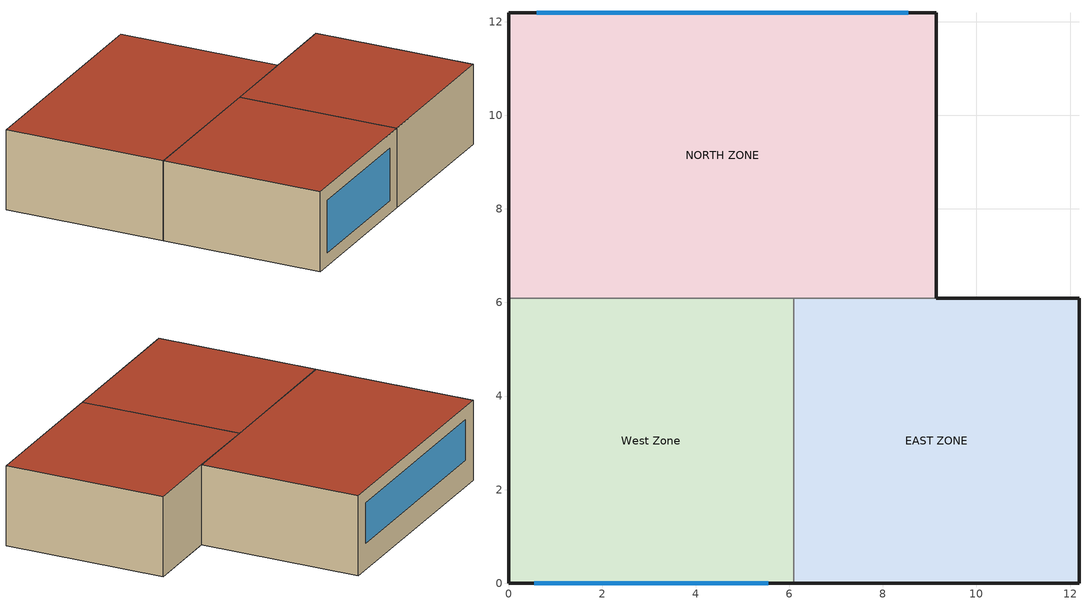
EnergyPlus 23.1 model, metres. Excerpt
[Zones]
West Zone
 floor adiabatic (FLOOR SLAB 8 IN): 0,0 0,6.1 6.1,6.1 6.1,0 z0
 wall outside (EXTWALL80): 0,6.1 0,0 6.1,0 z0:3.05
 wall to NORTH ZONE (PARTITION06): 6.1,6.1 0,6.1 z0:3.05
 wall to EAST ZONE (PARTITION06): 6.1,0 6.1,6.1 z0:3.05
 window (Regular Double Pane): 0.55,0 5.55,0 z0.5:2.5
 roof outside (ROOF34): 0,6.1 0,0 6.1,0 6.1,6.1 z3.05
EAST ZONE
 floor adiabatic (FLOOR SLAB 8 IN): 6.1,0 6.1,6.1 12.19,6.1 12.19,0 z0
 wall outside (EXTWALL80): 6.1,0 12.19,0 12.19,6.1 9.14,6.1 z0:3.05
 wall to NORTH ZONE (PARTITION06): 9.14,6.1 6.1,6.1 z0:3.05
 roof outside (ROOF34): 6.1,6.1 6.1,0 12.19,0 12.19,6.1 z3.05
NORTH ZONE
 floor adiabatic (FLOOR SLAB 8 IN): 0,6.1 0,12.19 9.14,12.19 9.14,6.1 z0
 wall outside (EXTWALL80): 9.14,6.1 9.14,12.19 0,12.19 0,6.1 z0:3.05
 window (Regular Double Pane): 8.54,12.19 0.6,12.19 z1:2.55
 roof outside (ROOF34): 0,12.19 0,6.1 9.14,6.1 9.14,12.19 z3.05
[Building]
NONE: North Axis {deg}=0; Terrain=Suburbs; Loads Convergence Tolerance Value {W}=0.04; Temperature Convergence Tolerance Value {deltaC}=0.4; Solar Distribution=FullInteriorAndExteriorWithReflections; Maximum Number of Warmup Days=25; Minimum Number of Warmup Days=6
[Site:Location]
CHICAGO_IL_USA TMY2-94846: Latitude {deg}=41.78; Longitude {deg}=-87.75; Time Zone {hr}=-6; Elevation {m}=190
[SizingPeriod:DesignDay] Day of Month=21; Humidity Condition Type=Wetbulb; Barometric Pressure {Pa}=99063; Rain Indicator=No; Snow Indicator=No; Daylight Saving Time Indicator=No; Solar Model Indicator=ASHRAEClearSky; Sky Clearness=1
Name | Month | Day Type | Maximum Dry-Bulb Temperature {C} | Daily Dry-Bulb Temperature Range {deltaC} | Wetbulb or DewPoint at Maximum Dry-Bulb {C} | Wind Speed {m/s} | Wind Direction {deg}
CHICAGO_IL_USA Annual Heating 99% Design Conditions DB | 1 | WinterDesignDay | -17.3 | 0 | -17.3 | 4.9 | 270
CHICAGO_IL_USA Annual Cooling 1% Design Conditions DB/MCWB | 7 | SummerDesignDay | 31.5 | 10.7 | 23 | 5.3 | 230
[Site:GroundTemperature:BuildingSurface]
20.03, 20.03, 20.13, 20.3, 20.43, 20.52, 20.62, 20.77, 20.78, 20.55, 20.44, 20.2
[Material] Thermal Absorptance=0.9
Name | Roughness | Thickness {m} | Conductivity {W/m-K} | Density {kg/m3} | Specific Heat {J/kg-K} | Solar Absorptance | Visible Absorptance
A1 - 1 IN STUCCO | Smooth | 0.0253898 | 0.691831 | 1858.142 | 836.8 | 0.92 | 0.92
C4 - 4 IN COMMON BRICK | Rough | 0.101498 | 0.726422 | 1922.216 | 836.8 | 0.76 | 0.76
E1 - 3 / 4 IN PLASTER OR GYP BOARD | Smooth | 0.01905 | 0.726422 | 1601.846 | 836.8 | 0.92 | 0.92
C6 - 8 IN CLAY TILE | Smooth | 0.203302 | 0.570761 | 1121.292 | 836.8 | 0.82 | 0.82
C10 - 8 IN HW CONCRETE | MediumRough | 0.203302 | 1.729577 | 2242.585 | 836.8 | 0.65 | 0.65
E2 - 1 / 2 IN SLAG OR STONE | Rough | 0.0127102 | 1.435549 | 881.0155 | 1673.6 | 0.55 | 0.55
E3 - 3 / 8 IN FELT AND MEMBRANE | Rough | 0.00954024 | 0.190253 | 1121.292 | 1673.6 | 0.75 | 0.75
B5 - 1 IN DENSE INSULATION | VeryRough | 0.0253898 | 0.0432394 | 91.30524 | 836.8 | 0.5 | 0.5
C12 - 2 IN HW CONCRETE | MediumRough | 0.0509016 | 1.729577 | 2242.585 | 836.8 | 0.65 | 0.01
[WindowMaterial:Glazing] Optical Data Type=SpectralAverage; Thickness {m}=0.006; Infrared Transmittance at Normal Incidence=0; Front Side Infrared Hemispherical Emissivity=0.84; Back Side Infrared Hemispherical Emissivity=0.84; Conductivity {W/m-K}=0.9
Name | Solar Transmittance at Normal Incidence | Front Side Solar Reflectance at Normal Incidence | Back Side Solar Reflectance at Normal Incidence | Visible Transmittance at Normal Incidence | Front Side Visible Reflectance at Normal Incidence | Back Side Visible Reflectance at Normal Incidence
Clear Glass | 0.8 | 0.06 | 0.06 | 0.82 | 0.06 | 0.06
Reflective Glass | 0.5 | 0.3 | 0.3 | 0.52 | 0.28 | 0.28
[WindowMaterial:Gas]
WinAirGap: Gas Type=AIR; Thickness {m}=0.013
[Construction]
EXTWALL80: A1 - 1 IN STUCCO, C4 - 4 IN COMMON BRICK, E1 - 3 / 4 IN PLASTER OR GYP BOARD
PARTITION06: E1 - 3 / 4 IN PLASTER OR GYP BOARD, C6 - 8 IN CLAY TILE, E1 - 3 / 4 IN PLASTER OR GYP BOARD
FLOOR SLAB 8 IN: C10 - 8 IN HW CONCRETE
ROOF34: E2 - 1 / 2 IN SLAG OR STONE, E3 - 3 / 8 IN FELT AND MEMBRANE, B5 - 1 IN DENSE INSULATION, C12 - 2 IN HW CONCRETE
Regular Double Pane: Clear Glass, WinAirGap, Clear Glass
Reflective Double Pane: Reflective Glass, WinAirGap, Reflective Glass
[Zone] Type=1; Multiplier=1; Ceiling Height {m}=autocalculate; Volume {m3}=autocalculate
West Zone; EAST ZONE; NORTH ZONE
[People] Number of People Schedule=Office Occupancy; Number of People Calculation Method=people; Fraction Radiant=0.3; Activity Level Schedule=Activity Sch; Carbon Dioxide Generation Rate {m3/s-W}=3.82E-8; Mean Radiant Temperature Calculation Type=zoneaveraged; Work Efficiency Schedule=Work Eff Sch; Clothing Insulation Calculation Method=ClothingInsulationSchedule; Clothing Insulation Schedule=Clothing Sch; Air Velocity Schedule=Air Velo Sch; Thermal Comfort Model 1 Type=FANGER
Name | Zone or ZoneList or Space or SpaceList | Number of People
West Zone | West Zone | 3
EAST ZONE | EAST ZONE | 3
NORTH ZONE | NORTH ZONE | 4
[Lights] Schedule=Office Lighting; Design Level Calculation Method=LightingLevel; Return Air Fraction=0; Fraction Radiant=0.2; Fraction Visible=0.2; Fraction Replaceable=0
Name | Zone or ZoneList or Space or SpaceList | Lighting Level {W}
West Zone Lights 1 | West Zone | 1464.375
EAST ZONE Lights 1 | EAST ZONE | 1464.375
NORTH ZONE Lights 1 | NORTH ZONE | 878.6252
[ElectricEquipment] Schedule=Intermittent; Design Level Calculation Method=EquipmentLevel; Fraction Latent=0; Fraction Radiant=0.3; Fraction Lost=0
Name | Zone or ZoneList or Space or SpaceList | Design Level {W}
West Zone ElecEq 1 | West Zone | 2928.751
EAST ZONE ElecEq 1 | EAST ZONE | 1464.375
NORTH ZONE ElecEq 1 | NORTH ZONE | 2928.751
[ShadingProperty:Reflectance]
Shading Surface=REFLECTIVE FACADE TO NORTH; Diffuse Solar Reflectance of Unglazed Part of Shading Surface=0.3; Diffuse Visible Reflectance of Unglazed Part of Shading Surface=0.3; Fraction of Shading Surface That Is Glazed=0.8; Glazing Construction=Reflective Double Pane
[ZoneControl:Thermostat] Control Type Schedule=Zone Control Type Sched; Control 1=Heating Setpoint with SB; Control 2=Cooling Setpoint with SB
Name | Zone or ZoneList
Zone 1 Thermostat | West Zone
Zone 2 Thermostat | EAST ZONE
Zone 3 Thermostat | NORTH ZONE
[ThermostatSetpoint:SingleHeating]
Heating Setpoint with SB: Setpoint Temperature Schedule=Heating Setpoints
[ThermostatSetpoint:SingleCooling]
Cooling Setpoint with SB: Setpoint Temperature Schedule=Cooling Setpoints
[Zone equipment]
West Zone: Zone1Air
EAST ZONE: Zone2Air
NORTH ZONE: Zone3Air
[ZoneHVAC:IdealLoadsAirSystem] Maximum Heating Supply Air Temperature {C}=50; Minimum Cooling Supply Air Temperature {C}=13; Maximum Heating Supply Air Humidity Ratio {kgWater/kgDryAir}=0.015; Minimum Cooling Supply Air Humidity Ratio {kgWater/kgDryAir}=0.009; Heating Limit=NoLimit; Maximum Heating Air Flow Rate {m3/s}=autosize; Cooling Limit=NoLimit; Maximum Cooling Air Flow Rate {m3/s}=autosize; Dehumidification Control Type=ConstantSupplyHumidityRatio; Humidification Control Type=ConstantSupplyHumidityRatio
Zone1Air; Zone2Air; Zone3Air
[Schedule:Compact]
Activity Sch: Through: 12/31, For: Alldays, Until: 24:00, 131.8
Work Eff Sch: Through: 12/31, For: Alldays, Until: 24:00, 0
Clothing Sch: Through: 12/31, For: Alldays, Until: 24:00, 1
Air Velo Sch: Through: 12/31, For: Alldays, Until: 24:00, 0.137
Office Occupancy: Through: 12/31, For: Weekdays SummerDesignDay WinterDesignDay, Until: 6:00, 0, Until: 7:00, 0.1, Until: 8:00, 0.5, Until: 12:00, 1, Until: 13:00, 0.5, Until: 16:00, 1, Until: 17:00, 0.5, Until: 18:00, 0.1, Until: 24:00, 0, For: Weekends Holidays CustomDay1 CustomDay2, Until: 24:00, 0
Intermittent: Through: 12/31, For: Weekdays SummerDesignDay WinterDesignDay, Until: 8:00, 0, Until: 18:00, 1, Until: 24:00, 0, For: Weekends Holidays CustomDay1 CustomDay2, Until: 24:00, 0
Office Lighting: Through: 12/31, For: Weekdays SummerDesignDay WinterDesignDay, Until: 6:00, 0.05, Until: 7:00, 0.2, Until: 17:00, 1, Until: 18:00, 0.5, Until: 24:00, 0.05, For: Weekends Holidays CustomDay1 CustomDay2, Until: 24:00, 0.05
HEATING SETPOINTS: Through: 12/31, For: Alldays, Until: 7:00, 15, Until: 17:00, 20, Until: 24:00, 15
COOLING SETPOINTS: Through: 12/31, For: Alldays, Until: 7:00, 30, Until: 20:00, 23, Until: 24:00, 30
ZONE CONTROL TYPE SCHED: Through: 3/31, For: Alldays, Until: 24:00, 1, Through: 9/30, For: Alldays, Until: 24:00, 2, Through: 12/31, For: Alldays, Until: 24:00, 1
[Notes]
ReflectiveAdjacentBuilding.idf
Basic file description:  1 story building divided into 3 interior conditioned zones. Roof with no plenum.
No ground contact with floor.
Highlights:              reflection from adjacent building
Simulation Location/Run: CHICAGO_IL_USA TMY2-94846, 2 design days
Run Control executes 2 design days
Location:                Chicago, IL
Design Days:             CHICAGO_IL_USA Annual Heating 99% Design Conditions DB, MaxDB= -17.3°C
CHICAGO_IL_USA Annual Cooling 1% Design Conditions, MaxDB=  31.5°C MCWB=  23.0°C
Run Period (Weather File): none
Run Control:             No zone or system sizing, design day simulation.
Building: Single floor rectangular L-shaped building 40 ft south wall, 40 ft west wall, zone height 10 feet.
There is a window in West Zone's south wall and a window in North zone north wall. The walls
are 1 in stucco over 4 in common brick
and gypboard. The roof is a built up roof with 1/2 in stone over 3/8 in felt over 1 in dense insulation
supported by 2 in heavy weight concrete. The windows are clear double pane.
The building is oriented due north.
Floor Area:        130.1 m2 (1403 ft2)
Number of Stories: 1
Zone Description Details:
|       West         |         East           |    window = *
Internal gains description:     ZONE West      - lighting is 0 watts, equip is 2928.751 watts, 3 occupants
Internal gains description:     ZONE North     - lighting is 878.6252 watts, equip is 2928.751 watts, 4 occupants
Internal gains description:     ZONE East      - lighting is 1464.375 watts, equip is 1464.375 watts, 3 occupants
Interzone Surfaces:             3 interzone surfaces (see diagram)
Internal Mass:                  None
Detached Shading:               1
The detached shade models  a building to the north with a highly-glazed, reflective facade. Depending on the
sun position, this facade can reflect beam solar radiation back onto the north window,
substantially increasing the solar radiation incident on that window. (The same facade can
alos reflect sky solar radiation back onto this window, but this is a smaller effect.)
The calculation of solar reflection from exterior obstructions is triggered by setting
Calculate Solar Reflection From Exterior Surfaces = YES in the BUILDING object.
The reflecting facade is represented by a SURFACE:SHADING:DETACHED:FIXED object. The reflective
properties of this surface are specified in an associated SHADING SURFACE REFLECTANCE object.
This object indicates that the reflecting facade is 80% glazed. The program determines the
beam reflectance of the glazed portion as a function of solar incidence angle from the glazing
construction, "Reflective Double Pane," that is specified in this object. The unglazed part of
the facade has a (diffuse) reflectance of 30%. (Note that this facade, besides reflecting beam
and sky diffuse solar radiation onto the target building, also acts as a shadowing surface.)
The solar radiation reflected onto the north window from the adjacent facade can be seen in various
report variables, including:
Surface Ext Diff Sol From Bm-To-Diff Refl From Obstructions, and
Surface Ext Solar From Sky Diff Reflection From Obstructions.
Natural Ventilation:            None
Compact Schedules:              Yes
Solair Distribution:            FullInteriorAndExteriorWithReflections
HVAC:                           purchased air serves all 3 zones
Zonal Equipment:                PURCHASED AIR
Central Air Handling Equipment: No
System Equipment Autosize:      No
Purchased Cooling:              Yes
Purchased Heating:              Yes
Purchased Chilled Water:        No
Purchased Hot Water:            No
Coils:                          None
Pumps:                          None
Boilers:                        None
Chillers:                       None
Towers:                         None
Standard Reports:               All Summary Predefined Reports
Timestep or Hourly Variables:   TimeStep
Time bins Report:               None
HTML Report:                    Predefined All Summary
Environmental Emissions:        None
Utility Tariffs:                None
